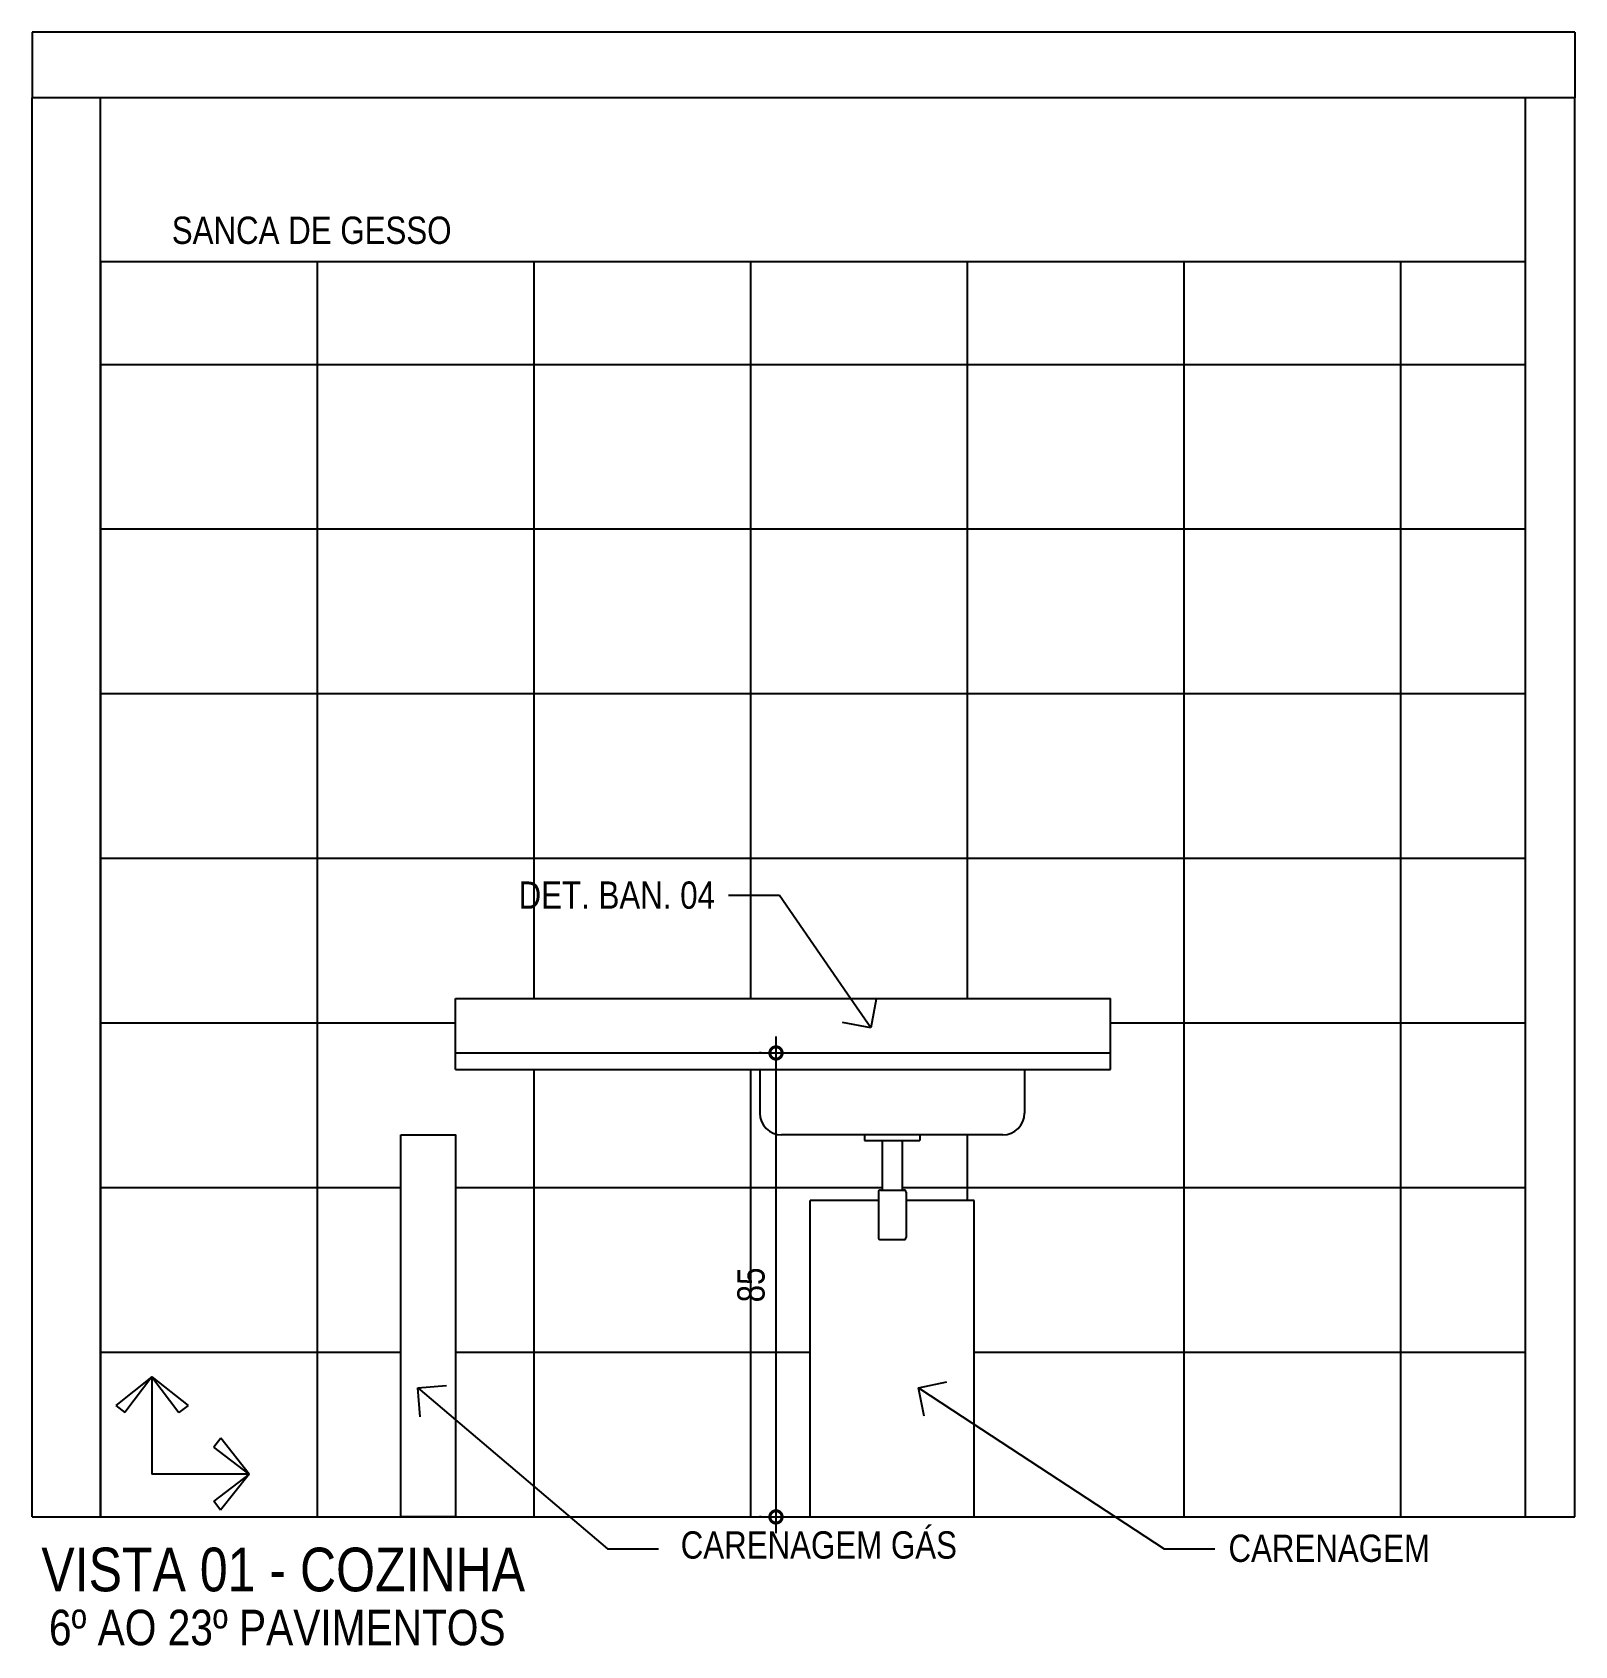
# Model space of a CAD drawing. Header units: metres. Extents: x 3 to 168, y -142 to 28.
# Drawn here: x 4.754 to 7.579, y -38.872 to -35.916 of the extents above; entities that cross this region are included whole.
import ezdxf
from ezdxf import colors
from ezdxf.entities.mleader import LeaderData, LeaderLine
from ezdxf.math import Vec2, Vec3

# ---------------------------------------------------------------- set-up
doc = ezdxf.new("R2010")
doc.units = ezdxf.units.M
for name, color, linetype in [('ARQ-ALV OSSO', 5, 'Continuous'), ('ARQ-AUX1', 1, 'Continuous'), ('ARQ-AUX2', 2, 'Continuous'), ('ARQ-CERÂMICA', 7, 'Continuous'), ('ARQ-DIM', 2, 'Continuous'), ('ARQ-SIM', 1, 'Continuous'), ('ARQ-TXT', 2, 'Continuous')]:
    doc.layers.add(name, color=color, linetype=linetype)
doc.styles.add('Adesa', font='ARIALN.TTF')
doc.dimstyles.new('ADESA 1-0025', dxfattribs={"dimtxt": 0.05, "dimasz": 0.045, "dimexe": 0.03, "dimexo": 0.04, "dimgap": 0.02, "dimtad": 1, "dimtoh": 1, "dimdec": 0, "dimlfac": 100, "dimzin": 4, "dimtxsty": 'Adesa', "dimblk": 'DOTSMALL', "dimcen": 1, "dimdle": 0.03, "dimclrd": 1, "dimclre": 1, "dimclrt": 256, "dimazin": 1, "dimtm": 1e-09, "dimtfac": 1, "dimtdec": 0, "dimtix": 1, "dimtmove": 2, "dimatfit": 0, "dimldrblk": 'DOTSMALL', "dimfxl": 0.8, "dimtvp": 2, "dimtolj": 1, "dimtzin": 0, "dimarcsym": 0})

# ---------------------------------------------------------------- blocks, each defined once
blk = doc.blocks.new('_Open90')
at = {"color": 0, "linetype": 'ByBlock', "lineweight": -2}
for p, q in [((-0.5, 0.5), (0, 0)), ((0, 0), (-1, 0)), ((0, 0), (-0.5, -0.5))]:
    blk.add_line(p, q, dxfattribs=at)
blk = doc.blocks.new('Seta para pag.piso')
for p, q in [((0, 0.1126), (-0.0418, 0.0796)), ((0, 0.1126), (-0.0312, 0.0715)), ((0, 0.1126), (0, 0)), ((0, 0.1126), (0.0418, 0.0795)), ((0, 0.1126), (0.0312, 0.0715)), ((-0.0418, 0.0796), (-0.0312, 0.0715)), ((0.0418, 0.0795), (0.0312, 0.0715)), ((-0.1126, 0), (-0.0795, 0.0418)), ((-0.0795, 0.0418), (-0.0715, 0.0312)), ((-0.1126, 0), (-0.0715, 0.0312)), ((-0.1126, 0), (0, 0)), ((-0.1126, 0), (-0.0796, -0.0418)), ((-0.1126, 0), (-0.0715, -0.0312)), ((-0.0796, -0.0418), (-0.0715, -0.0312))]:
    blk.add_line(p, q)
blk = doc.blocks.new('_DotSmall')
at = {"color": 0, "linetype": 'ByBlock', "const_width": 0.5}
blk.add_lwpolyline([(-0.0625, 0, 1), (0.0625, 0, 1)], format="xyb", close=True, dxfattribs=at)
blk = doc.blocks.new('*D699')
at = {"layer": 'ARQ-DIM', "color": 1, "lineweight": -2, "transparency": 16777216}
for p, q in [((6.1165, -37.7564), (6.1165, -38.6664)), ((6.0894, -37.7864), (6.0865, -37.7864)), ((6.0894, -38.6364), (6.0865, -38.6364))]:
    blk.add_line(p, q, dxfattribs=at)
at = {"layer": 'Defpoints', "color": 0, "transparency": 16777216}
for p in [(6.1294, -37.7864), (6.1165, -38.6364), (6.1294, -38.6364)]:
    blk.add_point(p, dxfattribs=at)
at = {"layer": 'ARQ-DIM', "color": 1, "lineweight": -2, "transparency": 16777216, "xscale": 0.045, "yscale": 0.045, "zscale": 0.045}
for p, rotation in [((6.1165, -37.7864), 90), ((6.1165, -38.6364), 270)]:
    blk.add_blockref('_DotSmall', p, dxfattribs=dict(at, rotation=rotation))
at = {"layer": 'ARQ-DIM', "transparency": 16777216, "insert": (6.071, -38.2114), "char_height": 0.05, "attachment_point": 5, "rotation": 90, "style": 'Adesa'}
blk.add_mtext('\\A1;85', dxfattribs=at)
blk = doc.blocks.new('AREAS MOLHADAS')
at = {"layer": 'ARQ-CERÂMICA'}
h = blk.add_hatch(dxfattribs=at)
h.set_pattern_fill('LINE', color=256, scale=0.125, angle=90)
h.set_pattern_definition([(90, (4.87943, -38.63637), (-0.396875, 2e-17), [])])
h.paths.add_polyline_path([(6.4794, -38.4668), (6.4794, -38.6364), (6.7383, -38.6364)], flags=17)
h.paths.add_polyline_path([(7.4894, -36.3364), (4.8794, -36.3364), (4.8794, -38.6364), (6.1794, -38.6364), (6.1794, -38.0564), (6.3042, -38.0564), (6.3042, -38.0415, -0.414214), (6.3082, -38.0375), (6.3112, -38.0375), (6.3112, -37.9465), (6.2789, -37.9465), (6.2789, -37.9364), (6.1269, -37.9364, -0.414214), (6.0869, -37.8964), (6.0869, -37.8164), (5.5294, -37.8164), (5.5294, -37.6864), (6.7294, -37.6864), (6.7294, -37.8164), (6.5719, -37.8164), (6.5719, -37.8964, -0.414214), (6.5319, -37.9364), (6.3799, -37.9364), (6.3799, -37.9465), (6.3476, -37.9465), (6.3476, -38.0375), (6.3506, -38.0375, -0.414214), (6.3547, -38.0415), (6.3547, -38.0564), (6.4794, -38.0564), (6.4794, -38.4668), (6.7383, -38.6364), (7.4894, -38.6364)])
h = blk.add_hatch(dxfattribs=at)
h.set_pattern_fill('LINE', color=256, scale=0.095)
h.set_pattern_definition([(0, (4.87943, -38.63637), (0, 0.301625), [])])
h.paths.add_polyline_path([(7.4894, -36.3364), (4.8794, -36.3364), (4.8794, -38.6364), (6.1794, -38.6364), (6.1794, -38.0564), (6.3042, -38.0564), (6.3042, -38.0375), (6.3112, -38.0375), (6.3112, -37.9465), (6.2789, -37.9465), (6.1269, -37.9364, -0.414214), (6.0869, -37.8964), (6.0869, -37.8164), (5.5294, -37.8164), (5.5294, -37.6864), (6.7294, -37.6864), (6.7294, -37.8164), (6.5719, -37.8164), (6.5719, -37.8964, -0.414214), (6.5319, -37.9364), (6.3799, -37.9364), (6.3799, -37.9465), (6.3476, -37.9465), (6.3476, -38.0375), (6.3547, -38.0375), (6.3547, -38.0564), (6.4794, -38.0564), (6.4794, -38.4668), (6.7383, -38.6364), (7.4894, -38.6364)])
h.paths.add_polyline_path([(5.4294, -37.9364), (5.5294, -37.9364), (5.5294, -38.6364), (5.4294, -38.6364)])
at = {"layer": 'ARQ-ALV OSSO'}
for p, q in [((4.7544, -38.6364), (4.7544, -36.0364)), ((4.8794, -38.6364), (4.8794, -36.0364)), ((7.4894, -38.6364), (7.4894, -36.0364)), ((7.5794, -38.6364), (7.5794, -36.0364)), ((4.7544, -38.6364), (7.5794, -38.6364))]:
    blk.add_line(p, q, dxfattribs=at)
at = {"layer": 'ARQ-AUX1'}
for p, q in [((4.8794, -36.3364), (7.4894, -36.3364)), ((6.1794, -38.6364), (6.1794, -38.0564)), ((6.3042, -38.0564), (6.1794, -38.0564)), ((6.4794, -38.0564), (6.3547, -38.0564)), ((6.4794, -38.6364), (6.4794, -38.0564))]:
    blk.add_line(p, q, dxfattribs=at)
blk.add_lwpolyline([(5.4294, -37.9364), (5.5294, -37.9364), (5.5294, -38.6364), (5.4294, -38.6364)], close=True, dxfattribs=at)
at = {"layer": 'ARQ-AUX2'}
for p, q in [((7.5794, -35.9164), (4.7544, -35.9164)), ((7.5794, -36.0364), (4.7544, -36.0364)), ((5.5294, -37.6864), (6.7294, -37.6864)), ((5.5294, -37.8164), (5.5294, -37.6864)), ((6.7294, -37.8164), (6.7294, -37.6864)), ((5.5294, -37.7864), (6.7294, -37.7864)), ((5.5294, -37.8164), (6.7294, -37.8164)), ((6.0869, -37.8164), (6.0869, -37.8964)), ((6.5719, -37.8164), (6.5719, -37.8964)), ((6.5319, -37.9364), (6.1269, -37.9364)), ((6.2789, -37.9364), (6.2789, -37.9465)), ((6.2789, -37.9465), (6.3799, -37.9465)), ((6.3112, -37.9465), (6.3112, -38.0375)), ((6.3476, -37.9465), (6.3476, -38.0375)), ((6.3799, -37.9364), (6.3799, -37.9465)), ((6.3042, -38.0415), (6.3042, -38.1244)), ((6.3082, -38.0375), (6.3506, -38.0375)), ((6.3547, -38.0415), (6.3547, -38.1244)), ((6.3082, -38.1284), (6.3506, -38.1284))]:
    blk.add_line(p, q, dxfattribs=at)
for points in [[(4.7544, -35.9164), (4.7544, -36.0364)], [(7.5794, -35.9164), (7.5794, -36.0364)]]:
    blk.add_lwpolyline(points, dxfattribs=at)
for centre, radius, start, end in [((6.1269, -37.8964), 0.04, 180, 270), ((6.5319, -37.8964), 0.04, 270, 0), ((6.3082, -38.0415), 0.00404, 90, 180), ((6.3506, -38.0415), 0.00404, 0, 90), ((6.3082, -38.1244), 0.00404, 180, 270), ((6.3506, -38.1244), 0.00404, 270, 0)]:
    blk.add_arc(centre, radius, start, end, dxfattribs=at)
at = {"layer": 'ARQ-CERÂMICA', "xscale": 1.58230973583663, "yscale": 1.58230973583663, "zscale": 1.58230973583663, "rotation": 270}
blk.add_blockref('Seta para pag.piso', (4.9735, -38.5581), dxfattribs=at)
at = {"layer": 'ARQ-TXT', "style": 'Adesa'}
for s, height, p in [('SANCA DE GESSO', 0.05, (5.0099, -36.3041, 108.9697)), ('6º AO 23º PAVIMENTOS', 0.065, (4.7849, -38.8715, 108.9697))]:
    blk.add_text(s, height=height, dxfattribs=at).set_placement(p)
at = {"layer": 'ARQ-TXT', "ltscale": 0.5, "style": 'Adesa'}
blk.add_text('VISTA 01 - COZINHA', height=0.08, dxfattribs=at).set_placement((4.771, -38.7727))
at = {"layer": 'ARQ-DIM'}
dim = blk.add_linear_dim(base=(6.1165, -38.6364), p1=(6.1294, -37.7864), p2=(6.1294, -38.6364), angle=90, dimstyle='ADESA 1-0025', dxfattribs=at)
dim.commit()
dim.dimension.update_dxf_attribs({"geometry": '*D699', "text_midpoint": (6.071, -38.2114)})
at = {"layer": 'ARQ-SIM'}
ml = blk.add_multileader_mtext('Standard', dxfattribs=at)
ml.set_content('DET. BAN. 04', color=2, style='Adesa')
ml.set_leader_properties(color=256)
ml.set_arrow_properties(name='OPEN90')
ml.build(insert=Vec2(0, 0))
ml.multileader.update_dxf_attribs({"text_left_attachment_type": 2, "text_right_attachment_type": 2, "dogleg_length": 0.2, "arrow_head_size": 0.075})
ctx = ml.context
ctx.base_point, ctx.char_height, ctx.arrow_head_size, ctx.landing_gap_size, ctx.plane_origin = Vec3(5.6272, -37.4977), 0.05, 0.075, 0.025, Vec3(5.8816, -36.6867)
ctx.left_attachment, ctx.right_attachment, ctx.text_align_type = 2, 2, 2
notes = []
notes.append((ctx, [(1, (1, 1, 0), (6.1227, -37.4977), (-1, 0), 0.093, [(0, [(6.2903, -37.7402)], 0, [])])]))
ctx.mtext.insert, ctx.mtext.alignment, ctx.mtext.flow_direction = Vec3(6.0048, -37.4722), 3, 5
ml = blk.add_multileader_mtext('Standard', dxfattribs=at)
ml.set_content(' CARENAGEM GÁS', color=2, style='Adesa')
ml.set_leader_properties(color=256)
ml.set_arrow_properties(name='OPEN90')
ml.build(insert=Vec2(0, 0))
ml.multileader.update_dxf_attribs({"text_left_attachment_type": 2, "text_right_attachment_type": 2, "dogleg_length": 0.2, "arrow_head_size": 0.075})
ctx = ml.context
ctx.base_point, ctx.char_height, ctx.arrow_head_size, ctx.landing_gap_size, ctx.plane_origin = Vec3(5.9011, -38.6947), 0.05, 0.075, 0.025, Vec3(5.8691, -37.9631)
ctx.left_attachment, ctx.right_attachment = 2, 2
notes.append((ctx, [(1, (1, 1, 0), (5.8082, -38.6947), (1, 0), 0.093, [(0, [(5.4603, -38.3999)], 0, [])])]))
ctx.mtext.insert, ctx.mtext.width, ctx.mtext.flow_direction = Vec3(5.9261, -38.6628), 0.658571, 5
ml = blk.add_multileader_mtext('Standard', dxfattribs=at)
ml.set_content('CARENAGEM', color=2, style='Adesa')
ml.set_leader_properties(color=256)
ml.set_arrow_properties(name='OPEN90')
ml.build(insert=Vec2(0, 0))
ml.multileader.update_dxf_attribs({"text_left_attachment_type": 2, "text_right_attachment_type": 2, "dogleg_length": 0.2, "arrow_head_size": 0.075})
ctx = ml.context
ctx.base_point, ctx.char_height, ctx.arrow_head_size, ctx.landing_gap_size, ctx.plane_origin = Vec3(6.9203, -38.6947), 0.05, 0.075, 0.025, Vec3(6.786, -37.9631)
ctx.left_attachment, ctx.right_attachment = 2, 2
notes.append((ctx, [(1, (1, 1, 0), (6.8274, -38.6947), (1, 0), 0.093, [(0, [(6.3773, -38.3999)], 0, [])])]))
ctx.mtext.insert, ctx.mtext.flow_direction = Vec3(6.9453, -38.6688), 5
for ctx, leaders in notes:
    for number, flags, end, landing, length, lines in leaders:
        leader = LeaderData()
        leader.index, (leader.has_last_leader_line, leader.has_dogleg_vector, leader.attachment_direction) = number, flags
        leader.last_leader_point, leader.dogleg_vector, leader.dogleg_length = Vec3(end), Vec3(landing), length
        for number, points, colour, breaks in lines:
            line = LeaderLine()
            line.index, line.vertices, line.color, line.breaks = number, Vec3.list(points), colors.encode_raw_color(colour), breaks
            leader.lines.append(line)
        ctx.leaders.append(leader)

msp = doc.modelspace()

# ---------------------------------------------------------------- block references
msp.add_blockref('AREAS MOLHADAS', (0, 0))

doc.saveas('drawing.dxf')
